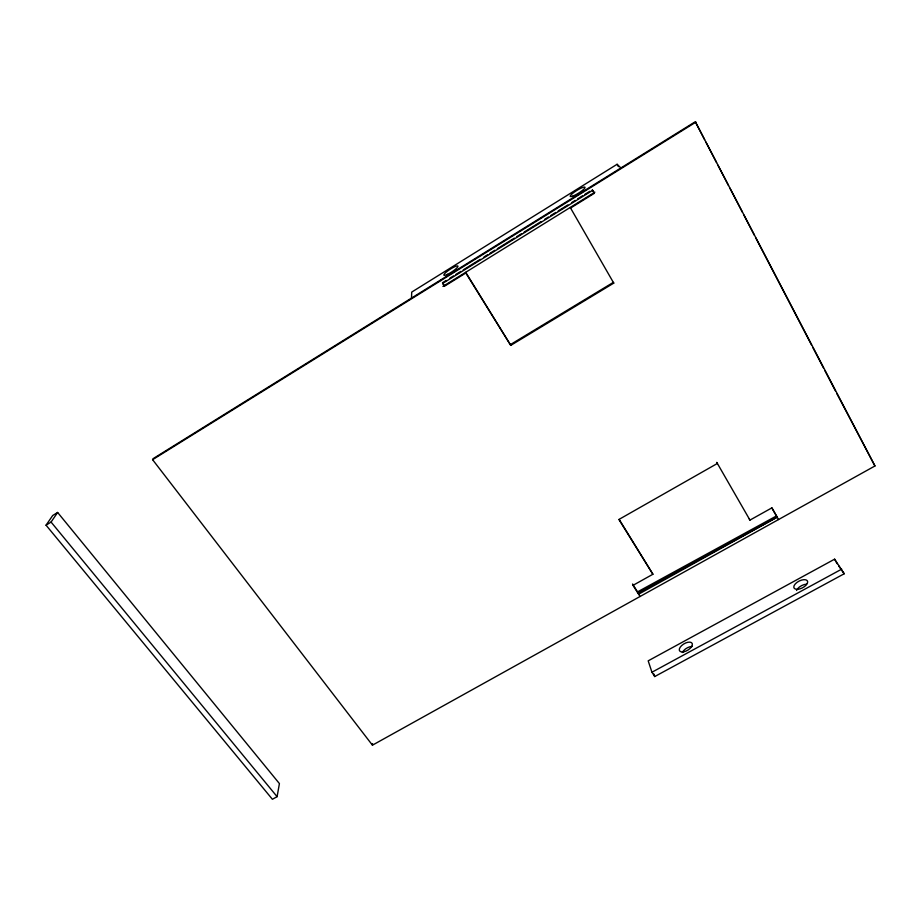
<?xml version="1.0" encoding="UTF-8"?>
<svg xmlns="http://www.w3.org/2000/svg" width="921" height="921" viewBox="0 0 921 921"><rect width="100%" height="100%" fill="white"/><g stroke="black" fill="none" stroke-linecap="round" stroke-linejoin="round"><path stroke-width="1.38" d="M411.503 298.082L411.722 292.095L617.093 164.283L620.915 167.944M372.441 745.181L152.598 459.683L153.22 458.589L695.297 121.722L874.95 465.98L372.441 745.181L372.545 743.604M277.094 796.665L279.42 783.587L57.632 512.456L52.693 515.518L46.05 525.189L272.397 799.278L277.094 796.665L51.069 522.069L57.632 512.456M46.05 525.189L51.069 522.069M152.598 459.683L695.977 122.079M442.598 283.461L592.663 190.313L594.344 193.306L570.606 208.019L570.237 207.467L613.754 283.115L510.764 345.375L465.715 272.294L465.819 272.996L444.383 286.293L442.552 282.724L446.201 280.456M449.851 278.188L453.512 275.932M455.941 274.412L460.811 271.396M463.24 269.888L480.278 259.308M483.928 257.04L487.577 254.772M490.018 253.263L494.888 250.236M497.317 248.728L514.355 238.148M516.796 236.639L521.654 233.612M524.095 232.104L541.134 221.524M544.783 219.256L548.432 216.999M550.862 215.479L555.731 212.463M558.172 210.955L567.9 204.911M571.561 202.643L575.211 200.375M577.64 198.855L582.509 195.839M584.939 194.331L589.808 191.303M442.92 286.431L594.885 192.178M510.556 344.512L613.305 282.39L613.754 283.115M640.06 596.497L633.015 585.342L652.908 574.244L619.223 519.502M749.245 518.914L749.959 520.1L771.913 507.851L778.521 519.559M638.621 594.206L777.163 517.165L771.798 507.851M777.163 517.165L637.988 593.216L637.528 591.892L776.391 515.979M834.61 559.174L648.188 660.841L651.941 672.238L654.716 676.555L844.212 573.76L834.61 559.174L837.12 563.71M651.941 672.238L841.679 569.155M874.95 465.98L836.752 393.451M594.344 193.306L592.249 189.795M838.697 565.943L844.212 573.76M442.552 282.724L444.383 286.293M637.528 591.892L632.566 584.029L633.015 585.342M465.819 272.996L510.764 345.375M652.908 574.244L618.9 519.479L717.401 463.447L716.745 462.354L749.959 520.1M617.093 164.283L618.405 166.643M695.965 123L704.6 139.589M705.923 142.133L716.55 162.545M717.873 165.101L728.499 185.512M729.835 188.057L742.453 212.302M743.777 214.858L754.403 235.269M755.727 237.814L811.516 344.984M812.852 347.528L823.478 367.94M824.802 370.495L835.428 390.907M653.875 673.999L654.716 676.555M440.768 279.892L440.814 280.617M796.573 590.488A7.552 3.799 -27.4 0 1 806.554 584.167M682.357 652.505A7.322 3.719 -31 0 1 692.212 646.438M797.482 589.313A7.564 3.776 -27.4 0 0 807.671 581.807A7.564 3.776 -27.4 0 0 797.056 582.337A7.564 3.776 -27.4 0 0 797.482 589.313M683.67 651.826A7.333 3.707 -31 0 0 692.27 643.618A7.333 3.707 -31 0 0 681.528 645.679A7.333 3.707 -31 0 0 683.67 651.826M573.15 195.943A8.646 1.589 -31.7 0 0 584.973 187.734A8.646 1.589 -31.7 0 0 574.796 191.775A8.646 1.589 -31.7 0 0 573.15 195.943M447.422 274.377A8.358 1.554 -32.9 0 0 457.99 266.261A8.358 1.554 -32.9 0 0 447.376 271.211A8.358 1.554 -32.9 0 0 447.422 274.377"/></g></svg>
